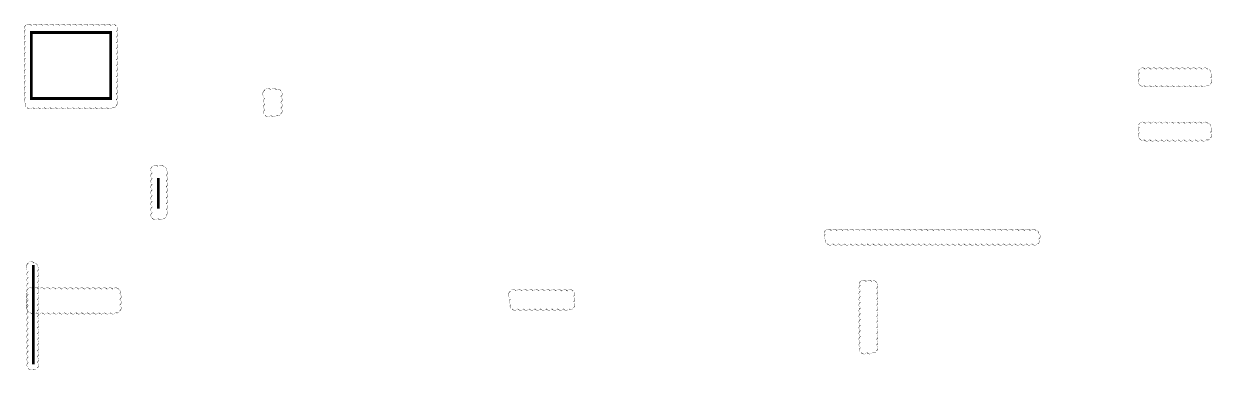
# Model space of a CAD drawing. Header units: millimetres. Extents: x -415354 to 883813, y -531490 to 486716.
# Drawn here: x 2325 to 211323, y 425751 to 486716 of the extents above; entities that cross this region are included whole.
import ezdxf

# ---------------------------------------------------------------- set-up
doc = ezdxf.new("R2010")
doc.units = ezdxf.units.MM
doc.header["$MEASUREMENT"] = 0

msp = doc.modelspace()

# ---------------------------------------------------------------- linework, layer by layer
for points in [[(2635, 486405.5, 0, 100, -0.52056705), (3635, 486405.5, 0, 100, -0.52056705), (4635, 486405.5, 0, 100, -0.52056705), (5635, 486405.5, 0, 100, -0.52056705), (6635, 486405.5, 0, 100, -0.52056705), (7635, 486405.5, 0, 100, -0.52056705), (8635, 486405.5, 0, 100, -0.52056705), (9635, 486405.5, 0, 100, -0.52056705), (10635, 486405.5, 0, 100, -0.52056705), (11635, 486405.5, 0, 100, -0.52056705), (12635, 486405.5, 0, 100, -0.52056705), (13635, 486405.5, 0, 100, -0.52056705), (14635, 486405.5, 0, 100, -0.52056705), (15635, 486405.5, 0, 100, -0.52056705), (16635, 486405.5, 0, 100, -0.52056705), (17635, 486405.5, 0, 100, -0.52056705), (18565, 486335.5, 0, 100, -0.52056705), (18565, 485335.5, 0, 100, -0.52056705), (18565, 484335.5, 0, 100, -0.52056705), (18565, 483335.5, 0, 100, -0.52056705), (18565, 482335.5, 0, 100, -0.52056705), (18565, 481335.5, 0, 100, -0.52056705), (18565, 480335.5, 0, 100, -0.52056705), (18565, 479335.5, 0, 100, -0.52056705), (18565, 478335.5, 0, 100, -0.52056705), (18565, 477335.5, 0, 100, -0.52056705), (18565, 476335.5, 0, 100, -0.52056705), (18565, 475335.5, 0, 100, -0.52056705), (18565, 474335.5, 0, 100, -0.52056705), (18565, 473335.5, 0, 100, -0.52056705), (18565, 472335.5, 0, 100, -0.52056705), (17923, 471977.5, 0, 100, -0.52056705), (16923, 471977.5, 0, 100, -0.52056705), (15923, 471977.5, 0, 100, -0.52056705), (14923, 471977.5, 0, 100, -0.52056705), (13923, 471977.5, 0, 100, -0.52056705), (12923, 471977.5, 0, 100, -0.52056705), (11923, 471977.5, 0, 100, -0.52056705), (10923, 471977.5, 0, 100, -0.52056705), (9923, 471977.5, 0, 100, -0.52056705), (8923, 471977.5, 0, 100, -0.52056705), (7923, 471977.5, 0, 100, -0.52056705), (6923, 471977.5, 0, 100, -0.52056705), (5923, 471977.5, 0, 100, -0.52056705), (4923, 471977.5, 0, 100, -0.52056705), (3923, 471977.5, 0, 100, -0.52056705), (2923, 471977.5, 0, 100, -0.52056705), (2635, 472689.5, 0, 100, -0.52056705), (2635, 473689.5, 0, 100, -0.52056705), (2635, 474689.5, 0, 100, -0.52056705), (2635, 475689.5, 0, 100, -0.52056705), (2635, 476689.5, 0, 100, -0.52056705), (2635, 477689.5, 0, 100, -0.52056705), (2635, 478689.5, 0, 100, -0.52056705), (2635, 479689.5, 0, 100, -0.52056705), (2635, 480689.5, 0, 100, -0.52056705), (2635, 481689.5, 0, 100, -0.52056705), (2635, 482689.5, 0, 100, -0.52056705), (2635, 483689.5, 0, 100, -0.52056705), (2635, 484689.5, 0, 100, -0.52056705), (2635, 485689.5, 0, 100, -0.52056705)], [(44743.5, 475098, 0, 100, -0.52056705), (45743.5, 475098, 0, 100, -0.52056705), (46743.5, 475098, 0, 100, -0.52056705), (47515.5, 474870, 0, 100, -0.52056705), (47515.5, 473870, 0, 100, -0.52056705), (47515.5, 472870, 0, 100, -0.52056705), (47515.5, 471870, 0, 100, -0.52056705), (47515.5, 470870, 0, 100, -0.52056705), (46762.5, 470623, 0, 100, -0.52056705), (45762.5, 470623, 0, 100, -0.52056705), (44762.5, 470623, 0, 100, -0.52056705), (44743.5, 471604, 0, 100, -0.52056705), (44743.5, 472604, 0, 100, -0.52056705), (44743.5, 473604, 0, 100, -0.52056705)], [(24925.5, 461596.5, 0, 100, -0.52056705), (25925.5, 461596.5, 0, 100, -0.52056705), (26925.5, 461596.5, 0, 100, -0.52056705), (27350.5, 461021.5, 0, 100, -0.52056705), (27350.5, 460021.5, 0, 100, -0.52056705), (27350.5, 459021.5, 0, 100, -0.52056705), (27350.5, 458021.5, 0, 100, -0.52056705), (27350.5, 457021.5, 0, 100, -0.52056705), (27350.5, 456021.5, 0, 100, -0.52056705), (27350.5, 455021.5, 0, 100, -0.52056705), (27350.5, 454021.5, 0, 100, -0.52056705), (27350.5, 453021.5, 0, 100, -0.52056705), (26897, 452475, 0, 100, -0.52056705), (25897, 452475, 0, 100, -0.52056705), (24925.5, 452503.5, 0, 100, -0.52056705), (24925.5, 453503.5, 0, 100, -0.52056705), (24925.5, 454503.5, 0, 100, -0.52056705), (24925.5, 455503.5, 0, 100, -0.52056705), (24925.5, 456503.5, 0, 100, -0.52056705), (24925.5, 457503.5, 0, 100, -0.52056705), (24925.5, 458503.5, 0, 100, -0.52056705), (24925.5, 459503.5, 0, 100, -0.52056705), (24925.5, 460503.5, 0, 100, -0.52056705)], [(3128, 444603.5, 0, 100, -0.52056705), (4128, 444603.5, 0, 100, -0.52056705), (4683.5, 444159, 0, 100, -0.52056705), (4683.5, 443159, 0, 100, -0.52056705), (4683.5, 442159, 0, 100, -0.52056705), (4683.5, 441159, 0, 100, -0.52056705), (4683.5, 440159, 0, 100, -0.52056705), (4683.5, 439159, 0, 100, -0.52056705), (4683.5, 438159, 0, 100, -0.52056705), (4683.5, 437159, 0, 100, -0.52056705), (4683.5, 436159, 0, 100, -0.52056705), (4683.5, 435159, 0, 100, -0.52056705), (4683.5, 434159, 0, 100, -0.52056705), (4683.5, 433159, 0, 100, -0.52056705), (4683.5, 432159, 0, 100, -0.52056705), (4683.5, 431159, 0, 100, -0.52056705), (4683.5, 430159, 0, 100, -0.52056705), (4683.5, 429159, 0, 100, -0.52056705), (4683.5, 428159, 0, 100, -0.52056705), (4683.5, 427159, 0, 100, -0.52056705), (4683.5, 426159, 0, 100, -0.52056705), (3922, 425920.5, 0, 100, -0.52056705), (3128, 426126.5, 0, 100, -0.52056705), (3128, 427126.5, 0, 100, -0.52056705), (3128, 428126.5, 0, 100, -0.52056705), (3128, 429126.5, 0, 100, -0.52056705), (3128, 430126.5, 0, 100, -0.52056705), (3128, 431126.5, 0, 100, -0.52056705), (3128, 432126.5, 0, 100, -0.52056705), (3128, 433126.5, 0, 100, -0.52056705), (3128, 434126.5, 0, 100, -0.52056705), (3128, 435126.5, 0, 100, -0.52056705), (3128, 436126.5, 0, 100, -0.52056705), (3128, 437126.5, 0, 100, -0.52056705), (3128, 438126.5, 0, 100, -0.52056705), (3128, 439126.5, 0, 100, -0.52056705), (3128, 440126.5, 0, 100, -0.52056705), (3128, 441126.5, 0, 100, -0.52056705), (3128, 442126.5, 0, 100, -0.52056705), (3128, 443126.5, 0, 100, -0.52056705)], [(149453.5, 441345.5, 0, 100, -0.52056705), (150453.5, 441345.5, 0, 100, -0.52056705), (151453.5, 441345.5, 0, 100, -0.52056705), (152286, 441178, 0, 100, -0.52056705), (152286, 440178, 0, 100, -0.52056705), (152286, 439178, 0, 100, -0.52056705), (152286, 438178, 0, 100, -0.52056705), (152286, 437178, 0, 100, -0.52056705), (152286, 436178, 0, 100, -0.52056705), (152286, 435178, 0, 100, -0.52056705), (152286, 434178, 0, 100, -0.52056705), (152286, 433178, 0, 100, -0.52056705), (152286, 432178, 0, 100, -0.52056705), (152286, 431178, 0, 100, -0.52056705), (152286, 430178, 0, 100, -0.52056705), (152286, 429178, 0, 100, -0.52056705), (151603.5, 428860.5, 0, 100, -0.52056705), (150603.5, 428860.5, 0, 100, -0.52056705), (149603.5, 428860.5, 0, 100, -0.52056705), (149453.5, 429710.5, 0, 100, -0.52056705), (149453.5, 430710.5, 0, 100, -0.52056705), (149453.5, 431710.5, 0, 100, -0.52056705), (149453.5, 432710.5, 0, 100, -0.52056705), (149453.5, 433710.5, 0, 100, -0.52056705), (149453.5, 434710.5, 0, 100, -0.52056705), (149453.5, 435710.5, 0, 100, -0.52056705), (149453.5, 436710.5, 0, 100, -0.52056705), (149453.5, 437710.5, 0, 100, -0.52056705), (149453.5, 438710.5, 0, 100, -0.52056705), (149453.5, 439710.5, 0, 100, -0.52056705), (149453.5, 440710.5, 0, 100, -0.52056705)]]:
    msp.add_lwpolyline(points, format="xyseb", close=True)
at = {"const_width": 500}
for points in [[(3650, 485171), (17600, 485171), (17600, 473571), (3650, 473571), (3650, 485171)], [(26000, 459571), (26000, 454171)], [(4000, 426771), (4000, 444283), (4000, 444283)]]:
    msp.add_lwpolyline(points, dxfattribs=at)
at = {"color": 1}
for points in [[(198547, 478698, 0, 100, -0.52056705), (199547, 478698, 0, 100, -0.52056705), (200547, 478698, 0, 100, -0.52056705), (201547, 478698, 0, 100, -0.52056705), (202547, 478698, 0, 100, -0.52056705), (203547, 478698, 0, 100, -0.52056705), (204547, 478698, 0, 100, -0.52056705), (205547, 478698, 0, 100, -0.52056705), (206547, 478698, 0, 100, -0.52056705), (207547, 478698, 0, 100, -0.52056705), (208547, 478698, 0, 100, -0.52056705), (209547, 478698, 0, 100, -0.52056705), (210547, 478698, 0, 100, -0.52056705), (211012.5, 478163.5, 0, 100, -0.52056705), (211012.5, 477163.5, 0, 100, -0.52056705), (211012.5, 476163.5, 0, 100, -0.52056705), (210328.5, 475847.5, 0, 100, -0.52056705), (209328.5, 475847.5, 0, 100, -0.52056705), (208328.5, 475847.5, 0, 100, -0.52056705), (207328.5, 475847.5, 0, 100, -0.52056705), (206328.5, 475847.5, 0, 100, -0.52056705), (205328.5, 475847.5, 0, 100, -0.52056705), (204328.5, 475847.5, 0, 100, -0.52056705), (203328.5, 475847.5, 0, 100, -0.52056705), (202328.5, 475847.5, 0, 100, -0.52056705), (201328.5, 475847.5, 0, 100, -0.52056705), (200328.5, 475847.5, 0, 100, -0.52056705), (199328.5, 475847.5, 0, 100, -0.52056705), (198547, 476066, 0, 100, -0.52056705), (198547, 477066, 0, 100, -0.52056705), (198547, 478066, 0, 100, -0.52056705)], [(198547, 469174, 0, 100, -0.52056705), (199547, 469174, 0, 100, -0.52056705), (200547, 469174, 0, 100, -0.52056705), (201547, 469174, 0, 100, -0.52056705), (202547, 469174, 0, 100, -0.52056705), (203547, 469174, 0, 100, -0.52056705), (204547, 469174, 0, 100, -0.52056705), (205547, 469174, 0, 100, -0.52056705), (206547, 469174, 0, 100, -0.52056705), (207547, 469174, 0, 100, -0.52056705), (208547, 469174, 0, 100, -0.52056705), (209547, 469174, 0, 100, -0.52056705), (210547, 469174, 0, 100, -0.52056705), (211012.5, 468639.5, 0, 100, -0.52056705), (211012.5, 467639.5, 0, 100, -0.52056705), (211012.5, 466639.5, 0, 100, -0.52056705), (210328.5, 466323.5, 0, 100, -0.52056705), (209328.5, 466323.5, 0, 100, -0.52056705), (208328.5, 466323.5, 0, 100, -0.52056705), (207328.5, 466323.5, 0, 100, -0.52056705), (206328.5, 466323.5, 0, 100, -0.52056705), (205328.5, 466323.5, 0, 100, -0.52056705), (204328.5, 466323.5, 0, 100, -0.52056705), (203328.5, 466323.5, 0, 100, -0.52056705), (202328.5, 466323.5, 0, 100, -0.52056705), (201328.5, 466323.5, 0, 100, -0.52056705), (200328.5, 466323.5, 0, 100, -0.52056705), (199328.5, 466323.5, 0, 100, -0.52056705), (198547, 466542, 0, 100, -0.52056705), (198547, 467542, 0, 100, -0.52056705), (198547, 468542, 0, 100, -0.52056705)], [(143308.5, 450327.5, 0, 100, -0.52056705), (144308.5, 450327.5, 0, 100, -0.52056705), (145308.5, 450327.5, 0, 100, -0.52056705), (146308.5, 450327.5, 0, 100, -0.52056705), (147308.5, 450327.5, 0, 100, -0.52056705), (148308.5, 450327.5, 0, 100, -0.52056705), (149308.5, 450327.5, 0, 100, -0.52056705), (150308.5, 450327.5, 0, 100, -0.52056705), (151308.5, 450327.5, 0, 100, -0.52056705), (152308.5, 450327.5, 0, 100, -0.52056705), (153308.5, 450327.5, 0, 100, -0.52056705), (154308.5, 450327.5, 0, 100, -0.52056705), (155308.5, 450327.5, 0, 100, -0.52056705), (156308.5, 450327.5, 0, 100, -0.52056705), (157308.5, 450327.5, 0, 100, -0.52056705), (158308.5, 450327.5, 0, 100, -0.52056705), (159308.5, 450327.5, 0, 100, -0.52056705), (160308.5, 450327.5, 0, 100, -0.52056705), (161308.5, 450327.5, 0, 100, -0.52056705), (162308.5, 450327.5, 0, 100, -0.52056705), (163308.5, 450327.5, 0, 100, -0.52056705), (164308.5, 450327.5, 0, 100, -0.52056705), (165308.5, 450327.5, 0, 100, -0.52056705), (166308.5, 450327.5, 0, 100, -0.52056705), (167308.5, 450327.5, 0, 100, -0.52056705), (168308.5, 450327.5, 0, 100, -0.52056705), (169308.5, 450327.5, 0, 100, -0.52056705), (170308.5, 450327.5, 0, 100, -0.52056705), (171308.5, 450327.5, 0, 100, -0.52056705), (172308.5, 450327.5, 0, 100, -0.52056705), (173308.5, 450327.5, 0, 100, -0.52056705), (174308.5, 450327.5, 0, 100, -0.52056705), (175308.5, 450327.5, 0, 100, -0.52056705), (176308.5, 450327.5, 0, 100, -0.52056705), (177308.5, 450327.5, 0, 100, -0.52056705), (178308.5, 450327.5, 0, 100, -0.52056705), (179308.5, 450327.5, 0, 100, -0.52056705), (180308.5, 450327.5, 0, 100, -0.52056705), (180811.5, 449830.5, 0, 100, -0.52056705), (180811.5, 448830.5, 0, 100, -0.52056705), (180627.5, 448014.5, 0, 100, -0.52056705), (179627.5, 448014.5, 0, 100, -0.52056705), (178627.5, 448014.5, 0, 100, -0.52056705), (177627.5, 448014.5, 0, 100, -0.52056705), (176627.5, 448014.5, 0, 100, -0.52056705), (175627.5, 448014.5, 0, 100, -0.52056705), (174627.5, 448014.5, 0, 100, -0.52056705), (173627.5, 448014.5, 0, 100, -0.52056705), (172627.5, 448014.5, 0, 100, -0.52056705), (171627.5, 448014.5, 0, 100, -0.52056705), (170627.5, 448014.5, 0, 100, -0.52056705), (169627.5, 448014.5, 0, 100, -0.52056705), (168627.5, 448014.5, 0, 100, -0.52056705), (167627.5, 448014.5, 0, 100, -0.52056705), (166627.5, 448014.5, 0, 100, -0.52056705), (165627.5, 448014.5, 0, 100, -0.52056705), (164627.5, 448014.5, 0, 100, -0.52056705), (163627.5, 448014.5, 0, 100, -0.52056705), (162627.5, 448014.5, 0, 100, -0.52056705), (161627.5, 448014.5, 0, 100, -0.52056705), (160627.5, 448014.5, 0, 100, -0.52056705), (159627.5, 448014.5, 0, 100, -0.52056705), (158627.5, 448014.5, 0, 100, -0.52056705), (157627.5, 448014.5, 0, 100, -0.52056705), (156627.5, 448014.5, 0, 100, -0.52056705), (155627.5, 448014.5, 0, 100, -0.52056705), (154627.5, 448014.5, 0, 100, -0.52056705), (153627.5, 448014.5, 0, 100, -0.52056705), (152627.5, 448014.5, 0, 100, -0.52056705), (151627.5, 448014.5, 0, 100, -0.52056705), (150627.5, 448014.5, 0, 100, -0.52056705), (149627.5, 448014.5, 0, 100, -0.52056705), (148627.5, 448014.5, 0, 100, -0.52056705), (147627.5, 448014.5, 0, 100, -0.52056705), (146627.5, 448014.5, 0, 100, -0.52056705), (145627.5, 448014.5, 0, 100, -0.52056705), (144627.5, 448014.5, 0, 100, -0.52056705), (143627.5, 448014.5, 0, 100, -0.52056705), (143308.5, 448695.5, 0, 100, -0.52056705), (143308.5, 449695.5, 0, 100, -0.52056705)], [(2996, 439999.5, 0, 100, -0.52056705), (3996, 439999.5, 0, 100, -0.52056705), (4996, 439999.5, 0, 100, -0.52056705), (5996, 439999.5, 0, 100, -0.52056705), (6996, 439999.5, 0, 100, -0.52056705), (7996, 439999.5, 0, 100, -0.52056705), (8996, 439999.5, 0, 100, -0.52056705), (9996, 439999.5, 0, 100, -0.52056705), (10996, 439999.5, 0, 100, -0.52056705), (11996, 439999.5, 0, 100, -0.52056705), (12996, 439999.5, 0, 100, -0.52056705), (13996, 439999.5, 0, 100, -0.52056705), (14996, 439999.5, 0, 100, -0.52056705), (15996, 439999.5, 0, 100, -0.52056705), (16996, 439999.5, 0, 100, -0.52056705), (17996, 439999.5, 0, 100, -0.52056705), (18996, 439999.5, 0, 100, -0.52056705), (19198, 439201.5, 0, 100, -0.52056705), (19198, 438201.5, 0, 100, -0.52056705), (19198, 437201.5, 0, 100, -0.52056705), (19198, 436201.5, 0, 100, -0.52056705), (18504, 435895.5, 0, 100, -0.52056705), (17504, 435895.5, 0, 100, -0.52056705), (16504, 435895.5, 0, 100, -0.52056705), (15504, 435895.5, 0, 100, -0.52056705), (14504, 435895.5, 0, 100, -0.52056705), (13504, 435895.5, 0, 100, -0.52056705), (12504, 435895.5, 0, 100, -0.52056705), (11504, 435895.5, 0, 100, -0.52056705), (10504, 435895.5, 0, 100, -0.52056705), (9504, 435895.5, 0, 100, -0.52056705), (8504, 435895.5, 0, 100, -0.52056705), (7504, 435895.5, 0, 100, -0.52056705), (6504, 435895.5, 0, 100, -0.52056705), (5504, 435895.5, 0, 100, -0.52056705), (4504, 435895.5, 0, 100, -0.52056705), (3504, 435895.5, 0, 100, -0.52056705), (2996, 436387.5, 0, 100, -0.52056705), (2996, 437387.5, 0, 100, -0.52056705), (2996, 438387.5, 0, 100, -0.52056705), (2996, 439387.5, 0, 100, -0.52056705)], [(87916, 439684, 0, 100, -0.52056705), (88916, 439684, 0, 100, -0.52056705), (89916, 439684, 0, 100, -0.52056705), (90916, 439684, 0, 100, -0.52056705), (91916, 439684, 0, 100, -0.52056705), (92916, 439684, 0, 100, -0.52056705), (93916, 439684, 0, 100, -0.52056705), (94916, 439684, 0, 100, -0.52056705), (95916, 439684, 0, 100, -0.52056705), (96916, 439684, 0, 100, -0.52056705), (97916, 439684, 0, 100, -0.52056705), (98916, 439684, 0, 100, -0.52056705), (98994.5, 438762.5, 0, 100, -0.52056705), (98994.5, 437762.5, 0, 100, -0.52056705), (98994.5, 436762.5, 0, 100, -0.52056705), (98192.5, 436564.5, 0, 100, -0.52056705), (97192.5, 436564.5, 0, 100, -0.52056705), (96192.5, 436564.5, 0, 100, -0.52056705), (95192.5, 436564.5, 0, 100, -0.52056705), (94192.5, 436564.5, 0, 100, -0.52056705), (93192.5, 436564.5, 0, 100, -0.52056705), (92192.5, 436564.5, 0, 100, -0.52056705), (91192.5, 436564.5, 0, 100, -0.52056705), (90192.5, 436564.5, 0, 100, -0.52056705), (89192.5, 436564.5, 0, 100, -0.52056705), (88192.5, 436564.5, 0, 100, -0.52056705), (87916, 437288, 0, 100, -0.52056705), (87916, 438288, 0, 100, -0.52056705)]]:
    msp.add_lwpolyline(points, format="xyseb", close=True, dxfattribs=at)

doc.saveas('drawing.dxf')
